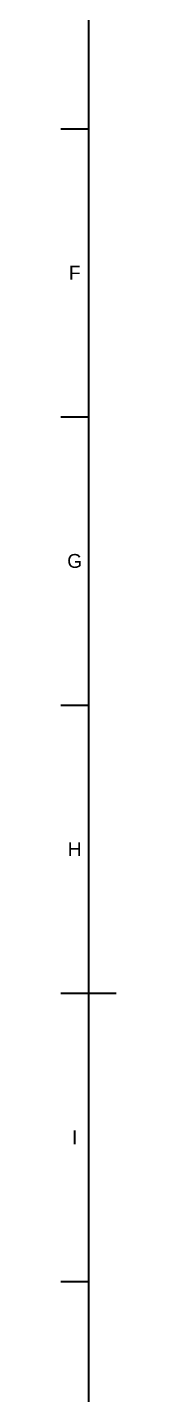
# Model space of a CAD drawing. Header units: millimetres. Extents: x 0 to 1189, y 0 to 841.
# Drawn here: x 15 to 25, y 348.1 to 594.6 of the extents above; entities that cross this region are included whole.
import ezdxf
from ezdxf.enums import TextEntityAlignment as Align

# ---------------------------------------------------------------- set-up
doc = ezdxf.new("R2010")
doc.units = ezdxf.units.MM
doc.header["$LTSCALE"] = 0.75
doc.layers.add('BORDER', color=7, linetype='Continuous', lineweight=35)
doc.styles.add('FusionTitle', font='arial.ttf')

# ---------------------------------------------------------------- blocks, each defined once
blk = doc.blocks.new('ISO_A0_SHEET')
at = {"layer": 'BORDER'}
for p, q in [((20, 831), (20, 10)), ((15, 576.3125), (20, 576.3125)), ((15, 524.375), (20, 524.375)), ((15, 472.4375), (20, 472.4375)), ((15, 420.5), (25, 420.5)), ((15, 368.5625), (20, 368.5625))]:
    blk.add_line(p, q, dxfattribs=at)
at = {"layer": 'BORDER', "style": 'FusionTitle'}
for s, p in [('F', (17.5, 550.34375)), ('G', (17.5, 498.40625)), ('H', (17.5, 446.46875)), ('I', (17.5, 394.53125))]:
    blk.add_text(s, height=2.5, dxfattribs=at).set_placement(p, align=Align.MIDDLE)

msp = doc.modelspace()

# ---------------------------------------------------------------- block references
at = {"layer": 'BORDER'}
msp.add_blockref('ISO_A0_SHEET', (0, 0), dxfattribs=at)

doc.saveas('drawing.dxf')
